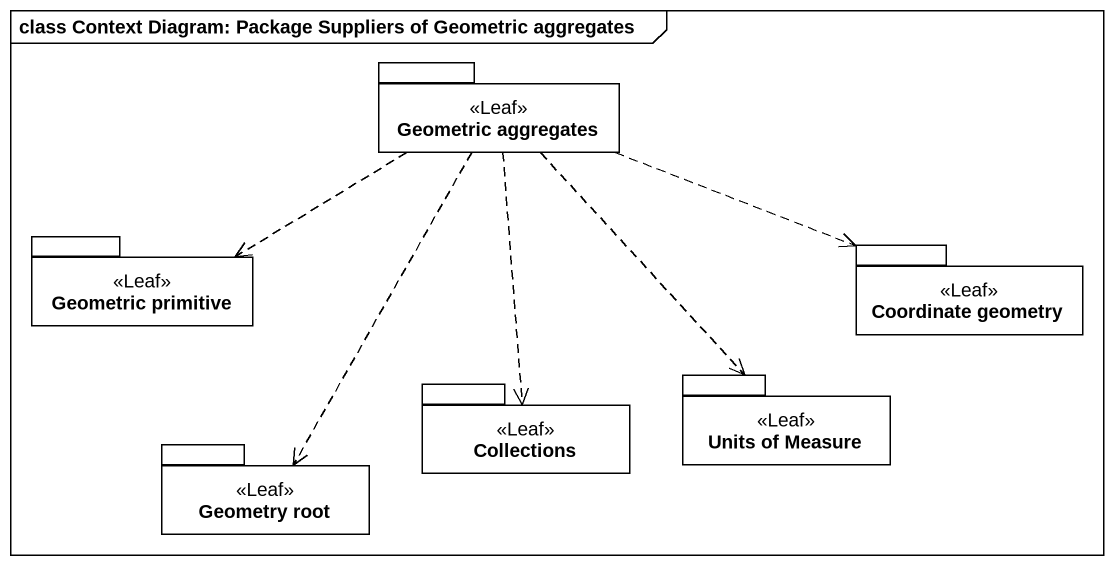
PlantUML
@startuml
mainframe class Context Diagram: Package Suppliers of Geometric aggregates
package "Geometric aggregates" as Geometric_aggregates <<Leaf>> {
}
package "Geometric primitive" as Geometric_primitive <<Leaf>> {
}
package "Coordinate geometry" as Coordinate_geometry <<Leaf>> {
}
package "Collections" as Collections_ <<Leaf>> {
}
package "Units of Measure" as Units_of_Measure <<Leaf>> {
}
package "Geometry root" as Geometry_root <<Leaf>> {
}
Geometric_aggregates .left.> Geometric_primitive
Geometric_aggregates .right.> Coordinate_geometry
Geometric_aggregates ..> Collections_
Geometric_aggregates ..> Units_of_Measure
Geometric_aggregates ..> Geometry_root
@enduml
